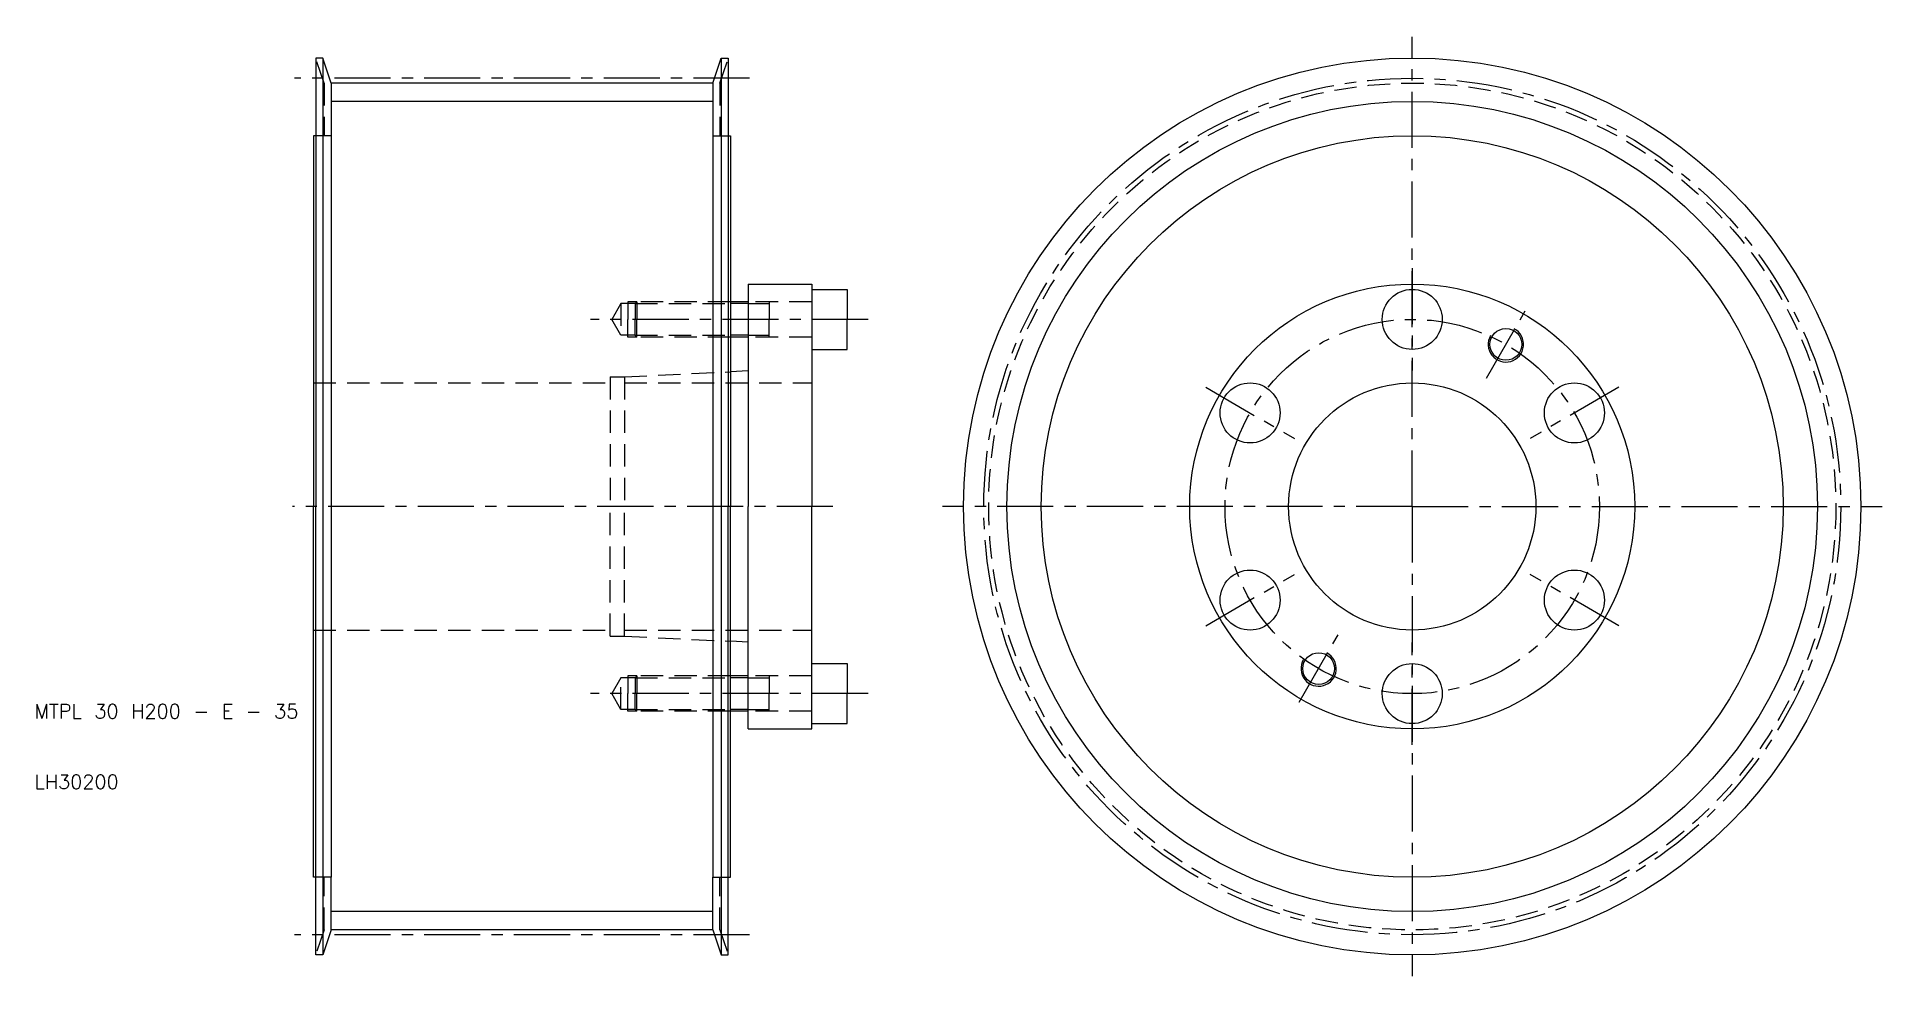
# Model space of a CAD drawing. Extents: x 10 to 271, y -16 to 116.
import ezdxf

# ---------------------------------------------------------------- set-up
doc = ezdxf.new("R2010")
doc.units = 0
doc.header["$LTSCALE"] = 0.25
doc.linetypes.add('CENTER', pattern=[50.8, 31.75, -6.35, 6.35, -6.35])
doc.linetypes.add('DASHED', pattern=[19.05, 12.7, -6.35])
doc.layers.get('0').update_dxf_attribs({"linetype": 'CONTINUOUS'})
doc.layers.add('CENTER', color=1, linetype='CENTER')
doc.styles.get("Standard").update_dxf_attribs({"font": 'txt.shx'})

msp = doc.modelspace()

# ---------------------------------------------------------------- linework, layer by layer
for p, q in [((49.8, 113.5), (49.8, 102.5)), ((50.8, 113.5), (49.8, 113.5)), ((50.8, 113.5), (50.8, -13.5)), ((52, 109.95), (50.8, 113.5)), ((106, 109.95), (107.2, 113.5)), ((107.2, 113.5), (107.2, -13.5)), ((107.2, 113.5), (108.2, 113.5)), ((108.2, 113.5), (108.2, 102.5)), ((106, 109.95), (52, 109.95)), ((52, 109.95), (52, 102.5)), ((106, 109.95), (106, 102.5)), ((49.5, 102.5), (49.5, 50)), ((49.8, 102.5), (49.5, 102.5)), ((49.8, 102.5), (49.8, 50)), ((52, 102.5), (52, -2.5)), ((106, 102.5), (106, -2.5)), ((108.2, 102.5), (108.2, 50)), ((108.2, 102.5), (108.5, 102.5)), ((108.5, 102.5), (108.5, 79)), ((111, 81.5), (120, 81.5)), ((111, 81.5), (111, 79)), ((120, 81.5), (120, 80.75)), ((108.5, 79), (108.5, 74)), ((111, 79), (108.5, 79)), ((111, 79), (111, 74)), ((120, 80.75), (120, 72.25)), ((120, 80.75), (125, 80.75)), ((125, 80.75), (125, 76.5)), ((125, 72.25), (125, 76.5)), ((108.5, 74), (108.5, 69.078571)), ((111, 74), (108.5, 74)), ((111, 74), (111, 69.2)), ((120, 72.25), (120, 50)), ((120, 72.25), (125, 72.25)), ((111, 69.2), (108.5, 69.078571)), ((108.5, 69.078571), (108.5, 50)), ((111, 69.2), (111, 50)), ((49.5, -2.5), (49.5, 50)), ((49.8, -2.5), (49.8, 50)), ((108.2, -2.5), (108.2, 50)), ((108.5, 30.921429), (108.5, 50)), ((111, 30.8), (111, 50)), ((120, 27.75), (120, 50)), ((108.5, 26), (108.5, 30.921429)), ((111, 30.8), (108.5, 30.921429)), ((111, 26), (111, 30.8)), ((120, 19.25), (120, 27.75)), ((120, 27.75), (125, 27.75)), ((125, 27.75), (125, 23.5)), ((108.5, 21), (108.5, 26)), ((111, 26), (108.5, 26)), ((111, 21), (111, 26)), ((108.5, -2.5), (108.5, 21)), ((111, 21), (108.5, 21)), ((111, 18.5), (111, 21)), ((125, 19.25), (125, 23.5)), ((111, 18.5), (120, 18.5)), ((120, 19.25), (125, 19.25)), ((120, 18.5), (120, 19.25)), ((49.8, -2.5), (49.5, -2.5)), ((49.8, -13.5), (49.8, -2.5)), ((52, -9.95), (52, -2.5)), ((106, -9.95), (106, -2.5)), ((108.2, -13.5), (108.2, -2.5)), ((108.2, -2.5), (108.5, -2.5)), ((52, -9.95), (50.8, -13.5)), ((106, -9.95), (52, -9.95)), ((106, -9.95), (107.2, -13.5)), ((50.8, -13.5), (49.8, -13.5)), ((107.2, -13.5), (108.2, -13.5))]:
    msp.add_line(p, q)
at = {"color": 3, "linetype": 'DASHED'}
for p, q in [((51, 109.95), (49.8, 113.5)), ((107, 109.95), (108.2, 113.5)), ((51, 109.95), (51, 102.5)), ((107, 109.95), (107, 102.5)), ((52, 102.5), (49.8, 102.5)), ((106, 102.5), (108.2, 102.5)), ((93, 78.75), (91.700962, 76.5)), ((95, 78.75), (93, 78.75)), ((93, 78.75), (93, 74.25)), ((95.25, 79), (94, 79)), ((94, 79), (94, 76.5)), ((95.25, 79), (95, 78.75)), ((95, 78.75), (108.5, 78.75)), ((95, 78.75), (95, 76.5)), ((108.5, 79), (95.25, 79)), ((95.25, 79), (95.25, 76.5)), ((120, 79), (111, 79)), ((111, 78.75), (114, 78.75)), ((114, 79), (114, 76.5)), ((93, 74.25), (91.700962, 76.5)), ((94, 74), (94, 76.5)), ((95, 74.25), (95, 76.5)), ((95.25, 74), (95.25, 76.5)), ((114, 74), (114, 76.5)), ((95, 74.25), (93, 74.25)), ((95.25, 74), (94, 74)), ((95, 74.25), (108.5, 74.25)), ((95.25, 74), (95, 74.25)), ((108.5, 74), (95.25, 74)), ((111, 74.25), (114, 74.25)), ((120, 74), (111, 74)), ((91.5, 68.35), (91.5, 50)), ((91.5, 68.35), (93.5, 68.35)), ((93.5, 68.35), (108.5, 69.078571)), ((93.5, 68.35), (93.5, 50)), ((49.5, 67.5), (91.5, 67.5)), ((93.5, 67.5), (120, 67.5)), ((91.5, 31.65), (91.5, 50)), ((93.5, 31.65), (93.5, 50)), ((49.5, 32.5), (91.5, 32.5)), ((91.5, 31.65), (93.5, 31.65)), ((93.5, 32.5), (120, 32.5)), ((93.5, 31.65), (108.5, 30.921429)), ((93, 25.75), (91.700962, 23.5)), ((93, 21.25), (93, 25.75)), ((95, 25.75), (93, 25.75)), ((95.25, 26), (94, 26)), ((94, 26), (94, 23.5)), ((95.25, 26), (95, 25.75)), ((95, 25.75), (108.5, 25.75)), ((95, 25.75), (95, 23.5)), ((108.5, 26), (95.25, 26)), ((95.25, 26), (95.25, 23.5)), ((120, 26), (111, 26)), ((111, 25.75), (114, 25.75)), ((114, 26), (114, 23.5)), ((93, 21.25), (91.700962, 23.5)), ((95, 21.25), (93, 21.25)), ((94, 21), (94, 23.5)), ((95.25, 21), (94, 21)), ((95, 21.25), (95, 23.5)), ((95, 21.25), (108.5, 21.25)), ((95.25, 21), (95, 21.25)), ((95.25, 21), (95.25, 23.5)), ((108.5, 21), (95.25, 21)), ((111, 21.25), (114, 21.25)), ((120, 21), (111, 21)), ((114, 21), (114, 23.5)), ((52, -2.5), (49.8, -2.5)), ((51, -9.95), (51, -2.5)), ((106, -2.5), (108.2, -2.5)), ((107, -9.95), (107, -2.5)), ((51, -9.95), (49.8, -13.5)), ((107, -9.95), (108.2, -13.5))]:
    msp.add_line(p, q, dxfattribs=at)
at = {"color": 3}
for p, q in [((106, 107.36), (52, 107.36)), ((111, 78.75), (108.5, 78.75)), ((111, 74.25), (108.5, 74.25)), ((111, 25.75), (108.5, 25.75)), ((111, 21.25), (108.5, 21.25)), ((106, -7.36), (52, -7.36))]:
    msp.add_line(p, q, dxfattribs=at)
for centre, radius in [((205, 50), 63.5), ((205, 50), 52.5), ((205, 50), 31.5), ((205, 50), 31.5), ((205, 76.5), 4.25), ((218.25, 72.949673), 2.25), ((182.050327, 63.25), 4.25), ((205, 50), 17.5), ((227.949673, 63.25), 4.25), ((182.050327, 36.75), 4.25), ((227.949673, 36.75), 4.25), ((191.75, 27.050327), 2.25), ((205, 23.5), 4.25)]:
    msp.add_circle(centre, radius)
at = {"color": 3, "linetype": 'DASHED'}
msp.add_circle((205, 50), 59.95, dxfattribs=at)
at = {"color": 3}
msp.add_circle((205, 50), 57.36, dxfattribs=at)
for centre in [(218.25, 72.949673), (191.75, 27.050327)]:
    msp.add_arc(centre, 2.5, 150, 62, dxfattribs=at)
at = {"layer": 'CENTER', "color": 1, "linetype": 'CENTER'}
for p, q in [((205, 50), (205, 116.5)), ((111.2, 110.64), (46.8, 110.64)), ((205, 83.75), (205, 69.25)), ((128, 76.5), (88.700962, 76.5)), ((215.5, 68.186533), (221, 77.712813)), ((175.771643, 66.875), (188.329011, 59.625)), ((234.228357, 66.875), (221.670989, 59.625)), ((123, 50), (46.5, 50)), ((205, 50), (138.5, 50)), ((205, 50), (271.5, 50)), ((205, 50), (205, -16.5)), ((175.771643, 33.125), (188.329011, 40.375)), ((234.228357, 33.125), (221.670989, 40.375)), ((189, 22.287187), (194.5, 31.813467)), ((205, 16.25), (205, 30.75)), ((128, 23.5), (88.700962, 23.5)), ((111.2, -10.64), (46.8, -10.64))]:
    msp.add_line(p, q, dxfattribs=at)
for radius in [60.64, 26.5]:
    msp.add_circle((205, 50), radius, dxfattribs=at)

# ---------------------------------------------------------------- texts
for s, p in [('MTPL 30 H200 - E - 35', (10, 20)), ('LH30200', (10, 10))]:
    msp.add_text(s, height=2).set_placement(p)

doc.saveas('drawing.dxf')
